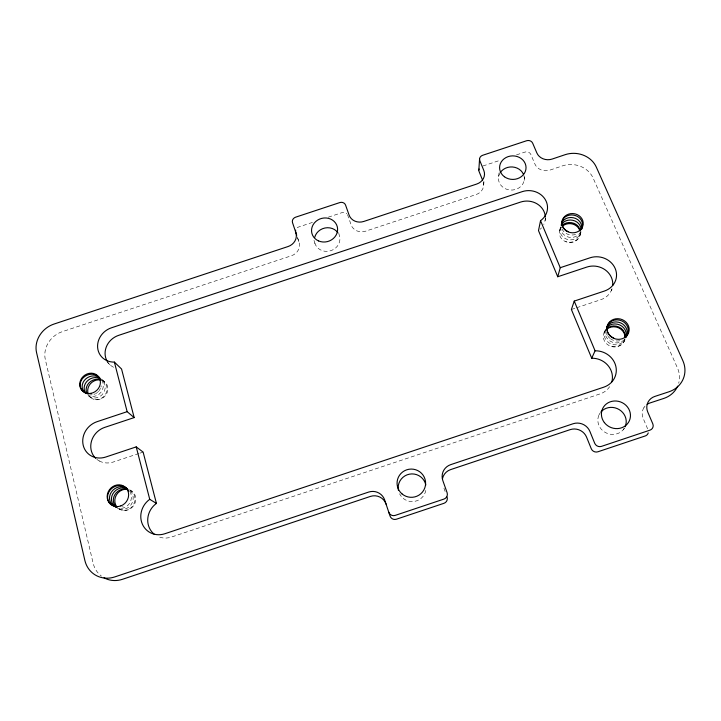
<?xml version="1.0" encoding="UTF-8"?>
<svg xmlns="http://www.w3.org/2000/svg" width="721" height="721" viewBox="0 0 721 721"><rect width="100%" height="100%" fill="white"/><g stroke="black" fill="none" stroke-linecap="round" stroke-linejoin="round"><path stroke-width="0.54" stroke-dasharray="3.6 2.7" d="M483.692 185.234L484.106 179.88M498.644 176.519L499.22 171.075M524.167 180.403L525.014 174.987M545.031 220.806L545.689 217.769M559.532 231.017L560.686 226.466M579.918 235.659L581.099 231.711M611.273 290.707L612.102 288.751M604.036 332.787L605.847 328.803M624.071 341.52L625.089 339.564M598.98 414.935L600.007 413.151M623.232 429.761L624.431 428.076M643.862 407.689L645.025 406.085M571.393 309.498L575.601 308.092M576.656 307.741L600.863 299.684A18.971 17.268 10.7 0 0 612.219 288.148M138.865 453.509L113.35 461.999A19.097 17.43 -45.1 0 1 97.137 459.601M139.928 453.149L143.119 452.094M312.472 222.41L298.773 226.953A4.56 4.146 -17.6 0 0 296.097 229.116M328.289 217.174L341.997 212.641A4.56 4.146 -13.5 0 1 346.837 213.731M482.917 165.992L500.771 160.08M516.515 154.871L524.915 152.086A4.605 4.083 0.6 0 1 530.845 154.474L534.919 164.064A11.572 10.247 2 0 0 549.871 170.12L562.795 165.767A23.577 20.972 4.4 0 1 593.104 178.033L677.497 368.034A25.632 23.451 21.2 0 1 678.695 383.257M117.307 508.089L120.128 509.576M96.839 459.412L99.462 461.079M88.088 395.514L91.197 397.992M101.472 379.048L104.833 381.995M107.339 362.284L110.304 365.069M647.602 428.797L643.123 418.27A12.924 11.896 24.8 0 1 644.79 406.437M443.947 488.162L445.326 492.082M297.268 236.921L299.035 242.193A11.446 10.445 -19.1 0 1 291.437 255.748L62.385 331.633A23.613 21.053 -38.8 0 0 45.342 359.653L93.135 563.209A25.677 23.568 -56 0 0 101.454 576.142M297.719 238.227L299.035 242.193M314.005 240.372L314.951 243.536M338.807 233.316L339.321 235.461A12.843 11.734 -15.4 0 1 329.326 251.079A12.843 11.734 -15.4 0 1 314.392 240.517M609.66 386.654A19.575 18.196 18 0 1 600.178 393.864L171.328 537.091A19.683 18.349 -52.6 0 1 158.278 536.658M545.346 217.886A18.313 16.538 2.5 0 1 543.742 224.51M541.525 227.845A18.313 16.538 2.5 0 1 540.101 229.305M113.612 367.277A18.413 16.664 -36.8 0 1 107.699 362.131M347.477 214.615A4.56 4.146 -13.5 0 1 347.693 215.119L351.154 224.925A11.446 10.418 -11.9 0 0 365.52 231.198L476.094 194.562A11.5 10.337 -2.6 0 0 483.016 181.25M425.832 490.415A13.96 13.825 5.3 0 1 399.578 493.777M624.278 428.346A14.348 13.366 23.8 0 1 604.423 431.933A14.348 13.366 23.8 0 1 600.323 412.682M523.87 175.392A12.942 11.572 0.2 0 1 510.36 190.029A12.942 11.572 0.2 0 1 499.653 173.635M101.67 380.273A10.545 9.535 -40.7 0 1 105.491 395.523A10.545 9.535 -40.7 0 1 89.143 395.82M129.825 489.91A11.022 10.148 -50.4 0 1 133.935 505.223A11.022 10.148 -50.4 0 1 118.01 508.152A10.851 10.112 -69.7 0 0 131.276 504.466A10.851 10.112 -69.7 0 0 129.969 490.37M580.234 232.712A10.473 9.445 6.3 0 1 566.823 242.085A10.473 9.445 6.3 0 1 561.371 227.295M624.747 339.744A10.95 10.049 15.8 0 1 609.308 345.72A10.95 10.049 15.8 0 1 605.748 330.128M129.807 491.28A10.914 10.166 -69.6 0 1 129.834 502.879A10.914 10.166 -69.6 0 1 119.893 508.323M129.69 489.983A10.797 10.067 -69.8 0 1 133.727 504.303A10.797 10.067 -69.8 0 1 119.956 509.224M123.102 506.403A10.977 10.22 -69.5 0 1 122.498 506.665M101.805 380.138A10.445 9.661 -60 0 1 100.85 392.449A10.445 9.661 -60 0 1 89.251 395.739M88.719 395.694A10.545 9.166 -26.7 0 0 90.657 397.046A10.391 9.607 -60.1 0 0 103.5 392.972A10.391 9.607 -60.1 0 0 101.67 379.543M102.031 380.21A10.328 9.562 -60.2 0 1 105.852 393.702A10.328 9.562 -60.2 0 1 92.594 398.587M101.255 385.816A10.5 9.706 -59.9 0 1 100.94 387.087M100.48 388.322A10.5 9.706 -59.9 0 1 99.138 390.602M98.723 391.115A10.5 9.706 -59.9 0 1 98.281 391.602M97.813 392.062A10.5 9.706 -59.9 0 1 97.317 392.494M96.803 392.891A10.5 9.706 -59.9 0 1 95.704 393.585M95.136 393.882A10.5 9.706 -59.9 0 1 93.946 394.36M92.108 394.784A10.5 9.706 -59.9 0 1 89.629 394.793M605.55 330.065A10.86 9.337 19.6 0 0 610.921 343.908A10.923 10.418 7.5 0 0 624.692 339.924M624.476 339.564A10.986 10.473 7.4 0 1 611.859 341.997A10.923 9.382 19.5 0 1 605.64 329.659M610.435 338.699A10.986 9.427 19.5 0 0 612.805 340.069A11.049 10.527 7.2 0 0 620.258 340.654M609.894 338.284A10.986 9.427 19.5 0 1 608.046 336.374M607.325 335.292A10.986 9.427 19.5 0 1 606.749 334.156M606.523 333.571A10.986 9.427 19.5 0 1 606.19 332.381M624.792 339.474A10.86 10.355 7.7 0 1 609.993 345.801M560.821 227.277A10.373 8.67 12.3 0 0 566.309 239.057A10.473 9.878 -5.4 0 0 580.928 231.585M580.892 231.513A10.527 9.932 -5.5 0 1 566.967 236.641A10.427 8.715 12.3 0 1 560.749 226.881M561.92 228.782A10.491 8.751 12.2 0 0 567.634 234.199A10.59 9.977 -5.6 0 0 577.791 233.325M561.542 227.692A10.491 8.751 12.2 0 1 561.416 227.142M580.333 232.793A10.409 9.833 -5.3 0 1 565.661 241.454"/><path stroke-width="1.08" d="M478.852 170.021L479.555 159.053M95.749 458.412A19.097 17.43 -45.1 0 1 104.734 427.382L134.169 417.594L121.561 369.008L114.387 362.104A18.818 16.98 -36.6 0 1 97.632 347.621A18.818 16.98 -36.6 0 1 111.44 327.803L522.229 191.642A18.71 16.844 2.3 0 1 545.076 199.239A18.71 16.844 2.3 0 1 540.534 220.689L538.497 230.612L557.739 276.747L586.885 267.058A18.971 17.268 10.7 0 1 612.706 285.489M557.739 276.747L560.244 267.698L540.534 220.689M560.244 267.698L590.039 257.794A19.404 17.61 10.4 0 1 615.166 268.455A19.404 17.61 10.4 0 1 604.369 291.059L574.24 301.09L571.393 309.498L591.716 358.229A19.575 18.196 18 0 1 611.859 381.76M591.716 358.229L595.068 350.803L574.24 301.09M154.537 534.459A19.683 18.349 -52.6 0 1 156.43 503.42L143.119 452.094L136.224 446.885L105.78 457.024A19.539 17.782 -44.8 0 1 83.239 445.398A19.539 17.782 -44.8 0 1 97.047 421.686L127.148 411.673L134.169 417.594M136.224 446.885L149.734 499.32L156.43 503.42M482.628 180.286L479.114 171.607A4.587 4.101 -2.1 0 1 479.059 168.975M296.737 235.271L292.519 222.654A4.659 4.227 -17.6 0 1 295.601 217.192L339.762 202.583A4.659 4.218 -13.5 0 1 345.575 205.097L349.099 215.083A11.689 10.608 -11.9 0 0 363.772 221.455L476.743 184.035A11.752 10.518 -2.8 0 0 483.818 170.48L479.825 160.666A4.687 4.173 -2.2 0 1 482.637 155.294L526.609 140.748A4.705 4.155 0.4 0 1 532.666 143.173L536.839 152.924A11.815 10.427 1.8 0 0 552.124 159.071L565.327 154.627A24.09 21.351 4.2 0 1 596.303 167.083L682.886 360.761A26.235 23.946 20.8 0 1 669.16 391.719L654.785 396.442A13.239 12.149 24.3 0 0 647.773 412.088L652.793 423.813A5.308 4.903 25.6 0 1 649.963 430.158L601.485 446.371A5.272 4.948 25.7 0 1 594.699 443.253L589.904 431.437A13.086 12.329 23.8 0 0 573.114 423.741L450.679 464.657A12.861 12.59 19.1 0 0 442.838 480.61L447.083 492.632A5.155 5.083 23.4 0 1 443.92 499.094L395.216 515.389A5.128 5.119 -24.4 0 1 388.727 512.153M114.387 362.104L127.148 411.673M545.328 216.913A18.313 16.538 2.5 0 0 520.598 202.069L118.604 335.364A18.413 16.664 -36.8 0 0 107.186 361.302M677.659 386.15A25.632 23.451 21.2 0 1 664.041 398.343L650 402.958A12.924 11.896 24.8 0 0 647.134 404.355M104.058 577.827A25.677 23.568 -56 0 0 122.507 579.287L370.414 496.418A12.5 12.41 -43.4 0 1 386.114 504.222M447.056 496.985A5.038 4.966 25.7 0 1 443.965 503.303L396.397 519.219A5.011 5.011 -34.4 0 1 390.052 516.056L384.708 500.05A12.798 12.69 -40 0 0 368.638 492.073L114.873 576.89A26.289 24.072 -55.6 0 1 84.871 560.451L36.564 352.623A24.135 21.441 -38.6 0 1 54.048 324.044L288.085 246.528A11.698 10.635 -19.1 0 0 295.862 232.712M442.433 478.852A12.563 12.311 20.8 0 1 450.571 469.623L570.194 429.635A12.78 12.059 24.4 0 1 586.588 437.178L591.265 448.732A5.155 4.84 26.2 0 0 597.88 451.797L645.241 435.953A5.191 4.795 26.1 0 0 648.233 432.888M295.754 232.315A4.56 4.146 -17.6 0 1 295.682 230.152M398.425 490.352A13.96 13.825 5.3 0 1 409.402 474.175A13.96 13.825 5.3 0 1 425.814 485.008M600.872 412.006A14.348 13.366 23.8 0 1 619.24 409.618A14.348 13.366 23.8 0 1 625.116 426.805M314.698 237.443A12.843 11.734 -15.4 0 1 324.964 227.998A12.843 11.734 -15.4 0 1 337.906 232.73M500.167 172.743A12.942 11.572 0.2 0 1 512.442 166.966A12.942 11.572 0.2 0 1 523.518 174.437M88.313 394.216A10.545 9.535 -40.7 0 1 90.323 383.86A10.545 9.535 -40.7 0 1 100.471 379.985M117.117 507.242A11.022 10.148 -50.4 0 1 116.469 494.822A11.022 10.148 -50.4 0 1 127.978 489.37M562.218 226.403A10.473 9.445 6.3 0 1 572.438 223.979A10.473 9.445 6.3 0 1 579.927 230.945M606.676 329.245A10.95 10.049 15.8 0 1 618.735 327.893A10.95 10.049 15.8 0 1 625.044 337.87M595.068 350.803A20.035 18.575 17.5 0 1 615.806 366.16A20.035 18.575 17.5 0 1 603.765 387.177L164.902 533.729A20.143 18.746 -52.1 0 1 142.37 524.167A20.143 18.746 -52.1 0 1 149.734 499.32M116.541 507.196A10.995 9.905 -35.2 0 1 114.837 494.705A10.995 9.905 -35.2 0 1 127.302 489.108M116.234 507.269A11.067 9.95 -35.2 0 1 112.954 493.651A11.067 9.95 -35.2 0 1 127.329 488.622M112.431 505.259A11.194 10.058 -35.1 0 1 109.313 491.217A11.194 10.058 -35.1 0 1 124.255 486.702A10.977 10.22 -69.5 0 1 126.337 488.189M126.797 488.649A10.977 10.22 -69.5 0 1 127.987 490.199M128.32 490.767A10.977 10.22 -69.5 0 1 128.617 491.362M116.748 507.142A10.977 10.22 -69.5 0 1 114.342 506.268A11.13 10.004 -35.1 0 1 111.232 492.299A11.13 10.004 -35.1 0 1 126.085 487.802A10.914 10.166 -69.6 0 1 126.644 488.126M87.259 393.909A10.545 9.166 -26.7 0 1 88.827 383.067A10.545 9.166 -26.7 0 1 100.336 379.561M85.952 393.278A10.599 9.202 -26.7 0 1 86.871 381.436A10.599 9.202 -26.7 0 1 99.606 378.318M84.727 392.305A10.725 9.292 -26.7 0 1 81.879 379.408A10.725 9.292 -26.7 0 1 96.326 375.226A10.5 9.706 -59.9 0 1 99.904 378.471M85.691 393.287A10.662 9.247 -26.7 0 1 84.258 380.544A10.662 9.247 -26.7 0 1 98.254 376.903A10.445 9.661 -60 0 1 99.777 377.885M100.219 379.003A10.5 9.706 -59.9 0 1 100.498 379.561M606.794 327.604A10.923 9.382 19.5 0 1 619.772 324.964A10.923 10.418 7.5 0 1 625.972 336.914M613.76 338.104A11.049 9.472 19.4 0 1 607.677 325.135A11.049 9.472 19.4 0 1 621.754 320.899A11.049 10.527 7.2 0 1 627.072 335.454M626.738 336.031A11.049 10.527 7.2 0 1 625.945 337.113M626.342 336.824A10.986 10.473 7.4 0 0 620.754 322.945A10.986 9.427 19.5 0 0 606.776 327.118M625.188 337.554A10.86 10.355 7.7 0 0 618.798 326.955A10.86 9.337 19.6 0 0 606.676 328.695M561.217 225.303A10.427 8.715 12.3 0 1 574.925 220.95A10.473 9.878 -5.4 0 1 581.072 229.729M568.31 231.72A10.545 8.787 12.2 0 1 562.704 219.815A10.545 8.787 12.2 0 1 576.349 215.894A10.59 9.977 -5.6 0 1 581.631 229.044M581.667 229.125A10.527 9.932 -5.5 0 0 575.637 218.445A10.491 8.751 12.2 0 0 561.308 224.934M562.11 225.466A10.373 8.67 12.3 0 1 574.231 223.438A10.409 9.833 -5.3 0 1 580.126 230.332M401.948 493.84A14.294 14.141 3.1 0 0 425.354 485.918A14.294 14.141 3.1 0 0 406.689 469.822A14.294 14.141 3.1 0 0 401.948 493.84M604.36 422.569A14.69 13.663 23.3 0 0 629.334 420.821A14.69 13.663 23.3 0 0 614.112 401.011A14.69 13.663 23.3 0 0 604.36 422.569M318.556 240.922A13.113 11.951 -15.4 0 0 337.599 228.881A13.113 11.951 -15.4 0 0 317.564 220.157A13.113 11.951 -15.4 0 0 318.556 240.922M504.421 176.753A13.23 11.779 0 0 0 525.861 169.57A13.23 11.779 0 0 0 508.17 156.619A13.23 11.779 0 0 0 504.421 176.753M566.048 230.711A10.707 9.625 6.1 0 0 583.136 224.619A10.707 9.625 6.1 0 0 568.4 214.209A10.707 9.625 6.1 0 0 566.048 230.711M609.831 335.644A11.203 10.256 15.4 0 0 628.667 332.534A11.203 10.256 15.4 0 0 615.599 318.835A11.203 10.256 15.4 0 0 609.831 335.644M120.921 505.881A11.284 10.355 -50 0 0 125.319 487.216A11.284 10.355 -50 0 0 107.456 494.038A11.284 10.355 -50 0 0 120.921 505.881M90.972 393.342A10.779 9.715 -40.4 0 0 98.525 376.686A10.779 9.715 -40.4 0 0 80.68 380.03A10.779 9.715 -40.4 0 0 90.972 393.342"/></g></svg>
